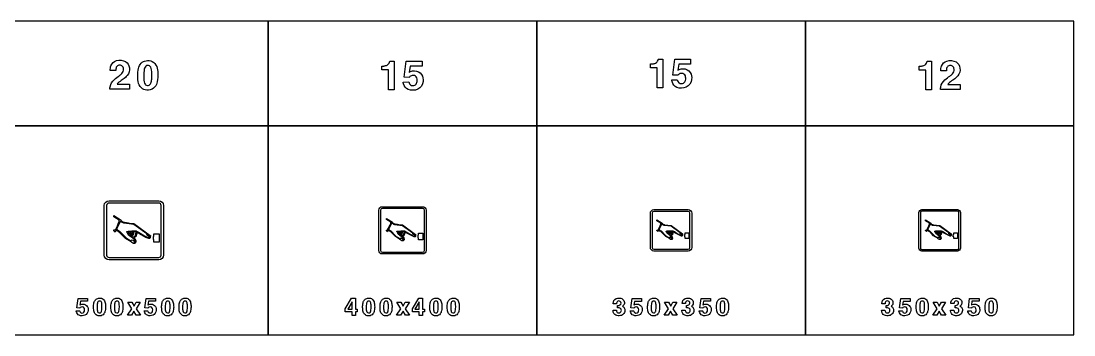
# Model space of a CAD drawing. Extents: x 0 to 18160, y 0 to 2655.
# Drawn here: x 9262 to 18160, y 0 to 2655 of the extents above; entities that cross this region are included whole.
import ezdxf

# ---------------------------------------------------------------- set-up
doc = ezdxf.new("R2010")
doc.units = 0
doc.header["$MEASUREMENT"] = 0

msp = doc.modelspace()

# ---------------------------------------------------------------- linework, layer by layer
for points in [[(9080, 1770), (11350, 1770), (11350, 2655), (9080, 2655)], [(11350, 1770), (13620, 1770), (13620, 2655), (11350, 2655)], [(13620, 1770), (15890, 1770), (15890, 2655), (13620, 2655)], [(15890, 1770), (18160, 1770), (18160, 2655), (15890, 2655)], [(9080, 0), (11350, 0), (11350, 1770), (9080, 1770)], [(11350, 0), (13620, 0), (13620, 1770), (11350, 1770)], [(13620, 0), (15890, 0), (15890, 1770), (13620, 1770)], [(15890, 0), (18160, 0), (18160, 1770), (15890, 1770)], [(10384.9, 833.753), (10384.9, 854.507), (10429.6, 854.507), (10429.6, 784.833), (10384.9, 784.833), (10384.9, 806.236), (10380, 806.236), (10380, 833.753)], [(12620.9, 844.025), (12620.9, 860.628), (12656.6, 860.628), (12656.6, 804.889), (12620.9, 804.889), (12620.9, 822.011), (12617, 822.011), (12617, 844.025)], [(14873.9, 849.147), (14873.9, 863.675), (14905.2, 863.675), (14905.2, 814.903), (14873.9, 814.903), (14873.9, 829.885), (14870.5, 829.885), (14870.5, 849.147)], [(17143.9, 849.147), (17143.9, 863.675), (17175.2, 863.675), (17175.2, 814.903), (17143.9, 814.903), (17143.9, 829.885), (17140.5, 829.885), (17140.5, 849.147)], [(10198.2, 221.797), (10163.1, 276.346), (10197.9, 276.346), (10216.2, 242.294), (10234.9, 276.346), (10269, 276.346), (10233.5, 222.318), (10270, 166.299), (10235.4, 166.299), (10215.6, 202.389), (10195.2, 166.299), (10161, 166.299)], [(12001, 222.096), (12055.2, 309.963), (12087.1, 309.963), (12087.1, 219.228), (12103.3, 219.228), (12103.3, 196.408), (12087.1, 196.408), (12087.1, 165.058), (12058.6, 165.058), (12058.6, 196.408), (12001, 196.408)], [(12058.6, 280.769), (12022.6, 219.228), (12058.6, 219.228)], [(12472.5, 221.797), (12437.4, 276.346), (12472.2, 276.346), (12490.5, 242.294), (12509.2, 276.346), (12543.3, 276.346), (12507.8, 222.318), (12544.3, 166.299), (12509.7, 166.299), (12489.9, 202.389), (12469.5, 166.299), (12435.3, 166.299)], [(12569, 222.114), (12623.3, 309.981), (12655.1, 309.981), (12655.1, 219.246), (12671.3, 219.246), (12671.3, 196.426), (12655.1, 196.426), (12655.1, 165.076), (12626.6, 165.076), (12626.6, 196.426), (12569, 196.426)], [(12626.6, 280.786), (12590.6, 219.246), (12626.6, 219.246)], [(14734.2, 221.783), (14699.1, 276.332), (14733.9, 276.332), (14752.1, 242.28), (14770.8, 276.332), (14805, 276.332), (14769.4, 222.304), (14806, 166.285), (14771.4, 166.285), (14751.6, 202.375), (14731.2, 166.285), (14697, 166.285)], [(17004.2, 221.783), (16969.1, 276.332), (17003.9, 276.332), (17022.1, 242.28), (17040.8, 276.332), (17075, 276.332), (17039.4, 222.304), (17076, 166.285), (17041.4, 166.285), (17021.6, 202.375), (17001.2, 166.285), (16967, 166.285)]]:
    msp.add_lwpolyline(points, close=True)
for points in [[(10012.9, 2078.85, -0.0640343), (10014.2, 2099.78, -0.161687), (10050, 2160.33, -0.0283718), (10091.8, 2192.71, 0.0545111), (10112.7, 2210.64, 0.192461), (10127.7, 2250.18, 0.234238), (10114.1, 2276.56, 0.196223), (10088.8, 2281.34, 0.252425), (10066.8, 2264.16, 0.0856617), (10062.7, 2247.14, 0.0202329), (10062, 2235.45), (10015.3, 2235.45, -0.0983795), (10021.4, 2276.76, -0.245047), (10067.6, 2319.89, -0.207102), (10144.5, 2311.55, -0.233443), (10177, 2259.22, -0.20961), (10158.8, 2195.04, -0.0785124), (10124.9, 2163.57, 0.0107372), (10089.1, 2137.78, 0.0665092), (10073.2, 2121.74), (10177.7, 2121.74), (10177.7, 2078.85)], [(10247.9, 2191.49, -0.0563084), (10253.9, 2254.32, -0.130301), (10276.1, 2298.12, -0.174843), (10317.9, 2319.53, -0.147552), (10371, 2312.9, -0.192146), (10407.8, 2269.73, -0.0833996), (10417.1, 2212.7, -0.0545507), (10412.1, 2141.92, -0.116773), (10393, 2097.85, -0.221099), (10338.1, 2070.16, -0.162564), (10286.7, 2082.68, -0.174743), (10255.4, 2128.1, -0.0640867), (10247.9, 2186.79)], [(12310.9, 2274.45), (12324.1, 2274.45, 0.0261527), (12330.1, 2275.12, 0.0824327), (12354.9, 2282.34, 0.211118), (12374.9, 2306.08, 0.0230957), (12377.6, 2315.99), (12415.7, 2315.99), (12415.7, 2074.01), (12367.1, 2074.01), (12367.1, 2241.03), (12310.9, 2241.03)], [(12491, 2139), (12538, 2140.78, 0.0452719), (12544.4, 2124.55, 0.0567733), (12549.1, 2117.67, 0.070207), (12553.5, 2114.2, 0.264984), (12589.6, 2112.3, 0.20748), (12607, 2135.41, 0.147389), (12605.8, 2173.44, 0.308532), (12576.4, 2194.85, 0.215743), (12546.7, 2184.62, 0.028781), (12541.3, 2178.38), (12498.7, 2180.39), (12516.5, 2315.07), (12650.5, 2315.07), (12650.5, 2273.2), (12550.1, 2273.2), (12541.1, 2221.19, -0.0211252), (12554.1, 2228.73, -0.121371), (12587.4, 2234.58, -0.244671), (12647.2, 2202.63, -0.173069), (12658.8, 2143.5, -0.256779), (12613.6, 2077.51, -0.199585), (12534, 2076.44, -0.245625), (12493.7, 2125.34, -0.0170062)], [(14580.9, 2291.94), (14594, 2291.94, 0.0261527), (14600.1, 2292.61, 0.0824327), (14624.9, 2299.84, 0.211118), (14644.9, 2323.58, 0.0230957), (14647.6, 2333.49), (14685.7, 2333.49), (14685.7, 2091.51), (14637.1, 2091.51), (14637.1, 2258.53), (14580.9, 2258.53)], [(14761, 2156.5), (14808, 2158.28, 0.0452719), (14814.4, 2142.04, 0.0567733), (14819.1, 2135.17, 0.070207), (14823.5, 2131.7, 0.264984), (14859.6, 2129.8, 0.20748), (14877, 2152.9, 0.147389), (14875.8, 2190.94, 0.308532), (14846.4, 2212.34, 0.215743), (14816.7, 2202.11, 0.028781), (14811.3, 2195.87), (14768.7, 2197.89), (14786.5, 2332.56), (14920.5, 2332.56), (14920.5, 2290.7), (14820.1, 2290.7), (14811.1, 2238.69, -0.0211252), (14824, 2246.23, -0.121371), (14857.4, 2252.08, -0.244671), (14917.2, 2220.12, -0.173069), (14928.7, 2161, -0.256779), (14883.6, 2095.01, -0.199585), (14804, 2093.94, -0.245625), (14763.7, 2142.83, -0.0170062)], [(16852.4, 2273.43), (16865.5, 2273.43, 0.0261527), (16871.5, 2274.1, 0.0824327), (16896.4, 2281.32, 0.211118), (16916.4, 2305.06, 0.0230957), (16919, 2314.97), (16957.1, 2314.97), (16957.1, 2072.99), (16908.5, 2072.99), (16908.5, 2240.01), (16852.4, 2240.01)], [(17032.5, 2075.98, -0.0640343), (17033.8, 2096.92, -0.161687), (17069.6, 2157.46, -0.0283718), (17111.4, 2189.85, 0.0545111), (17132.3, 2207.78, 0.192461), (17147.3, 2247.31, 0.234238), (17133.7, 2273.69, 0.196223), (17108.4, 2278.47, 0.252425), (17086.4, 2261.29, 0.0856617), (17082.3, 2244.27, 0.0202329), (17081.6, 2232.58), (17034.9, 2232.58, -0.0983795), (17041, 2273.89, -0.245047), (17087.1, 2317.02, -0.207102), (17164.1, 2308.69, -0.233443), (17196.6, 2256.36, -0.20961), (17178.4, 2192.18, -0.0785124), (17144.5, 2160.7, 0.0107372), (17108.7, 2134.91, 0.0665092), (17092.8, 2118.88), (17197.3, 2118.88), (17197.3, 2075.98)], [(10299.2, 2160.96, 0.0124589), (10299.8, 2154.64, 0.0668192), (10305.4, 2129.25, 0.615362), (10356.3, 2123.64, 0.0726881), (10361.7, 2136.67, 0.0588562), (10366.4, 2173.95, 0.0389037), (10364.8, 2240.94, 0.084671), (10358.2, 2264.28, 0.156013), (10346.8, 2276.44, 0.143208), (10331, 2279.4, 0.172584), (10315.3, 2273.2, 0.132565), (10305.3, 2257.64, 0.0498315), (10300.8, 2235.92, 0.0368731)], [(10005, 635.001, -0.414213), (9965, 675.001), (9965, 1095, -0.414213), (10005, 1135), (10425, 1135, -0.414213), (10465, 1095), (10465, 675.001, -0.414213), (10425, 635.001)], [(10005, 655.001), (10425, 655.001, 0.414213), (10445, 675.001), (10445, 1095, 0.414213), (10425, 1115), (10005, 1115, 0.414213), (9985, 1095), (9985, 675.001, 0.414213)], [(12315, 685, -0.414213), (12285, 715), (12285, 1055, -0.414213), (12315, 1085), (12655, 1085, -0.414213), (12685, 1055), (12685, 715, -0.414213), (12655, 685)], [(12315, 700.001), (12655, 700.001, 0.414213), (12670, 715.001), (12670, 1055, 0.414213), (12655, 1070), (12315, 1070, 0.414213), (12300, 1055), (12300, 715.001, 0.414213)], [(10151.7, 811.574), (10142.3, 819.009), (10111.2, 849.641), (10087.2, 873.572), (10084.8, 871.195), (10069, 885.838), (10067.4, 884.186, 0.102257), (10064, 881.157, 0.0521998), (10056.5, 870.357), (10045.3, 881.1), (10045.3, 888), (10057, 888), (10058.4, 889.871, 0.0270005), (10091, 958.643), (10090.8, 971.4), (10045.3, 999.786), (10045.3, 1009.66), (10108.7, 971.4, -0.0703591), (10108.9, 970.443, 0.207423), (10113.5, 962.143, 0.0682738), (10132.6, 953.457, 0.0197037), (10139.7, 951.728, 0.0235696), (10176.5, 946.114), (10215.8, 941.714), (10353.4, 842.287, -0.105478), (10354.4, 839.947, -0.131951), (10355.1, 836.304, -0.0445098), (10352.5, 821.052, -0.322065), (10346.1, 815.736, -0.0348003), (10340.1, 815.744), (10317.2, 825.315), (10262.2, 856.443, 0.03052), (10254.6, 860.072, -0.0611464), (10250.3, 862.943, 0.122461), (10244.2, 865.657, 0.102476), (10242.4, 865.543, -0.0527704), (10237.1, 849), (10231.6, 833.443, -0.071887), (10230.5, 831.141, -0.120432), (10229.5, 830.208, 0.0412558), (10217.4, 821.912, 0.134215), (10218.7, 819.429, 0.0394097), (10222.1, 816.243, -0.0460718), (10223.4, 814.909, -0.144906), (10232.9, 791.8), (10232.7, 789.23), (10229.2, 778.672), (10226.6, 775.736, -0.00703082), (10216.6, 772.199, -0.130117), (10212.3, 773.743, 0.0483298), (10211.2, 774.479, -0.118815), (10205.4, 776.822), (10198.3, 781.986), (10183.1, 792.395)], [(12434.3, 826.282), (12426.8, 832.23), (12401.9, 856.735), (12382.7, 875.88), (12380.8, 873.978), (12368.2, 885.693), (12367, 884.371, 0.102257), (12364.2, 881.948, 0.0521998), (12358.2, 873.308), (12349.2, 881.902), (12349.2, 887.422), (12358.6, 887.422), (12359.7, 888.92, 0.0270005), (12385.8, 943.937), (12385.7, 954.142), (12349.2, 976.851), (12349.2, 984.748), (12399.9, 954.142, -0.0703591), (12400.1, 953.377, 0.207423), (12403.8, 946.737, 0.0682738), (12419.1, 939.788, 0.0197037), (12424.7, 938.405, 0.0235696), (12454.2, 933.914), (12485.7, 930.394), (12595.7, 850.852, -0.105478), (12596.5, 848.98, -0.131951), (12597, 846.066, -0.0445098), (12595, 833.864, -0.322065), (12589.9, 829.612, -0.0348003), (12585.1, 829.618), (12566.7, 837.275), (12522.7, 862.177, 0.03052), (12516.6, 865.08, -0.0611464), (12513.2, 867.377, 0.122461), (12508.3, 869.548, 0.102476), (12506.9, 869.457, -0.0527704), (12502.7, 856.223), (12498.2, 843.777, -0.071887), (12497.4, 841.935, -0.120432), (12496.6, 841.189, 0.0412558), (12486.9, 834.552, 0.134215), (12487.9, 832.565, 0.0394097), (12490.7, 830.017, -0.0460718), (12491.7, 828.95, -0.144906), (12499.3, 810.463), (12499.1, 808.407), (12496.3, 799.96), (12494.2, 797.611, -0.00703082), (12486.3, 794.782, -0.130117), (12482.8, 796.017, 0.0483298), (12481.9, 796.606, -0.118815), (12477.3, 798.48), (12471.6, 802.611), (12459.5, 810.938)], [(14610, 710.001, -0.414213), (14580, 740.001), (14580, 1030, -0.414213), (14610, 1060), (14900, 1060, -0.414213), (14930, 1030), (14930, 740.001, -0.414213), (14900, 710.001)], [(14610, 725.001), (14900, 725.001, 0.414213), (14915, 740.001), (14915, 1030, 0.414213), (14900, 1045), (14610, 1045, 0.414213), (14595, 1030), (14595, 740.001, 0.414213)], [(16874, 710.001, -0.414213), (16850, 734.001), (16850, 1036, -0.414213), (16874, 1060), (17176, 1060, -0.414213), (17200, 1036), (17200, 734.001, -0.414213), (17176, 710.001)], [(16874, 722.001), (17176, 722.001, 0.414213), (17188, 734.001), (17188, 1036, 0.414213), (17176, 1048), (16874, 1048, 0.414213), (16862, 1036), (16862, 734.001, 0.414213)], [(10243.4, 875.817), (10255.3, 870.364, 0.0583586), (10328.8, 826.407, 0.0497542), (10345.4, 822.75, 0.145632), (10346.1, 823.234, 0.137733), (10346.8, 825.12, 0.155572), (10346.4, 828.278, 0.0478972), (10344.6, 830.148), (10327, 843.062, -0.0397398), (10326.4, 844.748, -0.041534), (10326.3, 846.564, 0.0884835), (10325.8, 848.32, -0.0725076), (10325.6, 849.635), (10324.8, 855.148), (10214.8, 934.034), (10132.3, 944.669), (10130.6, 944.877, -0.0205978), (10120, 950.777, 0.0252616), (10117.3, 952.304), (10108.7, 956.478), (10100.4, 956.515), (10071.3, 899.978), (10071, 897.933), (10071, 893.973), (10079.8, 886.821), (10085.6, 884.268), (10093.8, 877.854), (10143, 827.017), (10149.8, 821.101), (10170.6, 808.228), (10173, 806.811, 0.0230699), (10189.4, 798.005, 0.247402), (10191.1, 798.05, 0.0938223), (10192.4, 799.321, -0.0416162), (10194.4, 801.548, -0.20902), (10205.7, 802.535, -0.0697294), (10207, 801.934, -0.098621), (10216.1, 792.82, -0.137085), (10217.1, 790.25, -0.0225522), (10217.4, 785.805, 0.08651), (10217.8, 782.977, 0.367686), (10220.7, 781.264, 0.177392), (10224, 783.062, 0.246981), (10225, 786.464, -0.0680843), (10224.8, 789.691, 0.0559812), (10224.7, 795.578, 0.114214), (10223, 801.52, 0.0105889), (10221.1, 803.948, -0.0442851), (10219.1, 806.634, -0.0319665), (10206.6, 817.721), (10170.6, 845.148, -0.0121777), (10159.7, 867.605, -0.00955876), (10157.3, 868.777, -0.0895042), (10155.3, 870.193, -0.198237), (10154.8, 871.334, -0.151763), (10155.3, 872.291, -0.128941), (10158.7, 874.905, -0.0134721), (10168.3, 876.962), (10197.6, 879.728), (10235, 879.253)], [(12507.7, 877.676), (12517.2, 873.314, 0.0583586), (12576.1, 838.148, 0.0497542), (12589.3, 835.222, 0.145632), (12589.9, 835.61, 0.137733), (12590.5, 837.118, 0.155572), (12590.1, 839.645, 0.0478972), (12588.6, 841.141), (12574.6, 851.472, -0.0397398), (12574.1, 852.821, -0.041534), (12574, 854.274, 0.0884835), (12573.7, 855.678, -0.0725076), (12573.4, 856.731), (12572.9, 861.141), (12484.9, 924.25), (12418.8, 932.758), (12417.4, 932.924, -0.0205978), (12409, 937.644, 0.0252616), (12406.8, 938.866), (12400, 942.205), (12393.3, 942.235), (12370, 897.005), (12369.8, 895.369), (12369.8, 892.201), (12376.8, 886.479), (12381.5, 884.437), (12388.1, 879.306), (12427.4, 838.636), (12432.9, 833.903), (12449.4, 823.605), (12451.4, 822.471, 0.0230699), (12464.5, 815.427, 0.247402), (12465.9, 815.462, 0.0938223), (12466.9, 816.479, -0.0416162), (12468.5, 818.261, -0.20902), (12477.6, 819.051, -0.0697294), (12478.6, 818.57, -0.098621), (12485.9, 811.278, -0.137085), (12486.7, 809.222, -0.0225522), (12486.9, 805.667, 0.08651), (12487.3, 803.404, 0.367686), (12489.6, 802.034, 0.177392), (12492.2, 803.472, 0.246981), (12493, 806.194, -0.0680843), (12492.9, 808.775, 0.0559812), (12492.8, 813.485, 0.114214), (12491.4, 818.238, 0.0105889), (12489.9, 820.181, -0.0442851), (12488.3, 822.33, -0.0319665), (12478.2, 831.199), (12449.4, 853.141, -0.0121777), (12440.8, 871.107, -0.00955876), (12438.8, 872.044, -0.0895042), (12437.2, 873.176, -0.198237), (12436.9, 874.09, -0.151763), (12437.2, 874.855, -0.128941), (12440, 876.947, -0.0134721), (12447.6, 878.592), (12471.1, 880.805), (12501, 880.425)], [(14710.7, 833.622), (14704.1, 838.826), (14682.3, 860.268), (14665.5, 877.02), (14663.8, 875.356), (14652.8, 885.606), (14651.7, 884.45, 0.102257), (14649.3, 882.33, 0.0521998), (14644, 874.77), (14636.2, 882.29), (14636.2, 887.12), (14644.4, 887.12), (14645.4, 888.43, 0.0270005), (14668.2, 936.57), (14668.1, 945.5), (14636.2, 965.37), (14636.2, 972.28), (14680.6, 945.5, -0.0703591), (14680.7, 944.83, 0.207423), (14684, 939.02, 0.0682738), (14697.3, 932.94, 0.0197037), (14702.2, 931.73, 0.0235696), (14728.1, 927.8), (14755.6, 924.72), (14851.9, 855.121, -0.105478), (14852.6, 853.483, -0.131951), (14853, 850.933, -0.0445098), (14851.2, 840.256, -0.322065), (14846.7, 836.535, -0.0348003), (14842.6, 836.541), (14826.5, 843.24), (14788, 865.03, 0.03052), (14782.7, 867.57, -0.0611464), (14779.7, 869.58, 0.122461), (14775.4, 871.48, 0.102476), (14774.2, 871.4, -0.0527704), (14770.5, 859.82), (14766.6, 848.93, -0.071887), (14765.8, 847.318, -0.120432), (14765.1, 846.666, 0.0412558), (14756.7, 840.858, 0.134215), (14757.6, 839.12, 0.0394097), (14759.9, 836.89, -0.0460718), (14760.9, 835.956, -0.144906), (14767.5, 819.78), (14767.4, 817.981), (14764.9, 810.59), (14763.1, 808.535, -0.00703082), (14756.1, 806.059, -0.130117), (14753.1, 807.14, 0.0483298), (14752.3, 807.655, -0.118815), (14748.3, 809.295), (14743.3, 812.91), (14732.7, 820.196)], [(14774.9, 878.592), (14783.2, 874.775, 0.0583586), (14834.7, 844.004, 0.0497542), (14846.3, 841.444, 0.145632), (14846.8, 841.783, 0.137733), (14847.3, 843.103, 0.155572), (14847, 845.314, 0.0478972), (14845.7, 846.624), (14833.4, 855.663, -0.0397398), (14833, 856.843, -0.041534), (14832.9, 858.114, 0.0884835), (14832.6, 859.343, -0.0725076), (14832.4, 860.265), (14831.9, 864.124), (14754.9, 919.343), (14697.1, 926.788), (14695.9, 926.933, -0.0205978), (14688.5, 931.063, 0.0252616), (14686.6, 932.132), (14680.6, 935.054), (14674.8, 935.08), (14654.4, 895.504), (14654.2, 894.073), (14654.2, 891.301), (14660.3, 886.294), (14664.4, 884.507), (14670.2, 880.018), (14704.6, 844.432), (14709.4, 840.291), (14723.9, 831.28), (14725.6, 830.287, 0.0230699), (14737.1, 824.124, 0.247402), (14738.3, 824.155, 0.0938223), (14739.2, 825.044, -0.0416162), (14740.6, 826.603, -0.20902), (14748.5, 827.294, -0.0697294), (14749.4, 826.874, -0.098621), (14755.8, 820.494, -0.137085), (14756.5, 818.694, -0.0225522), (14756.7, 815.583, 0.08651), (14757, 813.603, 0.367686), (14759, 812.405, 0.177392), (14761.3, 813.663, 0.246981), (14762, 816.044, -0.0680843), (14761.9, 818.303, 0.0559812), (14761.8, 822.424, 0.114214), (14760.6, 826.583, 0.0105889), (14759.3, 828.283, -0.0442851), (14757.9, 830.163, -0.0319665), (14749.1, 837.924), (14723.9, 857.124, -0.0121777), (14716.3, 872.843, -0.00955876), (14714.6, 873.663, -0.0895042), (14713.2, 874.655, -0.198237), (14712.9, 875.453, -0.151763), (14713.2, 876.124, -0.128941), (14715.6, 877.953, -0.0134721), (14722.3, 879.393), (14742.8, 881.33), (14769, 880.997)], [(16980.7, 833.622), (16974.1, 838.826), (16952.3, 860.268), (16935.5, 877.021), (16933.9, 875.356), (16922.8, 885.606), (16921.7, 884.45, 0.102257), (16919.3, 882.33, 0.0521998), (16914.1, 874.77), (16906.2, 882.29), (16906.2, 887.12), (16914.4, 887.12), (16915.4, 888.43, 0.0270005), (16938.3, 936.57), (16938.1, 945.5), (16906.2, 965.37), (16906.2, 972.28), (16950.6, 945.5, -0.0703591), (16950.7, 944.83, 0.207423), (16954, 939.02, 0.0682738), (16967.4, 932.94, 0.0197037), (16972.3, 931.73, 0.0235696), (16998.1, 927.8), (17025.6, 924.72), (17121.9, 855.121, -0.105478), (17122.6, 853.483, -0.131951), (17123.1, 850.933, -0.0445098), (17121.3, 840.257, -0.322065), (17116.8, 836.535, -0.0348003), (17112.6, 836.541), (17096.5, 843.24), (17058, 865.03, 0.03052), (17052.7, 867.57, -0.0611464), (17049.7, 869.58, 0.122461), (17045.4, 871.48, 0.102476), (17044.2, 871.4, -0.0527704), (17040.5, 859.82), (17036.6, 848.93, -0.071887), (17035.9, 847.319, -0.120432), (17035.2, 846.666, 0.0412558), (17026.7, 840.858, 0.134215), (17027.6, 839.12, 0.0394097), (17030, 836.89, -0.0460718), (17030.9, 835.956, -0.144906), (17037.6, 819.78), (17037.4, 817.981), (17035, 810.591), (17033.1, 808.535, -0.00703082), (17026.2, 806.059, -0.130117), (17023.1, 807.14, 0.0483298), (17022.3, 807.655, -0.118815), (17018.3, 809.295), (17013.3, 812.91), (17002.7, 820.196)], [(17044.9, 878.592), (17053.2, 874.775, 0.0583586), (17104.7, 844.005, 0.0497542), (17116.3, 841.445, 0.145632), (17116.8, 841.784, 0.137733), (17117.3, 843.104, 0.155572), (17117, 845.315, 0.0478972), (17115.7, 846.624), (17103.4, 855.664, -0.0397398), (17103, 856.844, -0.041534), (17102.9, 858.115, 0.0884835), (17102.6, 859.344, -0.0725076), (17102.4, 860.265), (17101.9, 864.124), (17024.9, 919.344), (16967.1, 926.789), (16965.9, 926.934, -0.0205978), (16958.5, 931.064, 0.0252616), (16956.6, 932.133), (16950.6, 935.055), (16944.8, 935.081), (16924.4, 895.505), (16924.2, 894.073), (16924.2, 891.301), (16930.4, 886.294), (16934.4, 884.507), (16940.2, 880.018), (16974.6, 844.432), (16979.4, 840.291), (16993.9, 831.28), (16995.6, 830.288, 0.0230699), (17007.1, 824.124, 0.247402), (17008.3, 824.155, 0.0938223), (17009.2, 825.045, -0.0416162), (17010.6, 826.604, -0.20902), (17018.5, 827.295, -0.0697294), (17019.4, 826.874, -0.098621), (17025.8, 820.494, -0.137085), (17026.5, 818.695, -0.0225522), (17026.7, 815.584, 0.08651), (17027, 813.604, 0.367686), (17029, 812.405, 0.177392), (17031.3, 813.664, 0.246981), (17032, 816.045, -0.0680843), (17031.9, 818.304, 0.0559812), (17031.8, 822.425, 0.114214), (17030.6, 826.584, 0.0105889), (17029.3, 828.284, -0.0442851), (17027.9, 830.164, -0.0319665), (17019.1, 837.925), (16993.9, 857.124, -0.0121777), (16986.3, 872.844, -0.00955876), (16984.6, 873.664, -0.0895042), (16983.2, 874.655, -0.198237), (16982.9, 875.454, -0.151763), (16983.2, 876.124, -0.128941), (16985.6, 877.954, -0.0134721), (16992.3, 879.394), (17012.8, 881.33), (17039, 880.997)], [(10234.3, 867.441, 0.144308), (10228.9, 872.213, 0.0214363), (10227.9, 872.078, 0.0110547), (10176.7, 869.301, 0.102276), (10175.5, 869.485, 0.102809), (10174.3, 869.167, 0.0183029), (10172.7, 868.411), (10171.9, 868.024, 0.219565), (10170.7, 865.591, 0.120728), (10171.3, 861.483, -0.0421296), (10173.2, 856.42, 0.234113), (10174.2, 855.43, 0.0412615), (10178.8, 855.538, 0.0339811), (10180.3, 856.017, 0.0523321), (10182.7, 857.256, -0.0160246), (10185.5, 859.027, 0.097628), (10186.3, 860.005, 0.0307458), (10186.5, 862.153, -0.0212935), (10186.6, 865.166, -0.23413), (10187.6, 866.157, 0.0354393), (10190.6, 867.118, -0.103047), (10191.9, 867.128, -0.0294394), (10193.5, 865.868, -0.0260354), (10194.6, 858.28, -0.0556414), (10193.6, 857.051, 0.0660464), (10189.9, 852.517, -0.0612136), (10188.2, 850.527, -0.0315881), (10185.9, 848.647, 0.0241021), (10184.5, 846.57, 0.171507), (10184.2, 845.15, 0.319364), (10185.2, 844.507, 0.172915), (10190.5, 844.694), (10191.3, 845.087), (10193.9, 846.113, -0.0257983), (10194.9, 846.477, -0.0158718), (10196.7, 846.924, 0.072336), (10198.2, 847.465, 0.0534499), (10199.7, 848.654, 0.0333896), (10202.2, 851.126, 0.0831626), (10203, 852.25, 0.0785099), (10203.3, 853.631, -0.0553876), (10204, 857.748, 0.0473801), (10204.6, 859.713, 0.0065916), (10204.9, 863.077, -0.0379328), (10205, 863.953, -0.0325106), (10205.3, 864.937, -0.00719929), (10206, 866.471, -0.119246), (10207, 867.267, -0.059142), (10209, 867.398, -0.0475282), (10211, 867.164, -0.162706), (10212.7, 865.621), (10212.5, 864.293, -0.0776286), (10212.7, 862.691, -0.0755972), (10212.6, 861.315), (10212.3, 860.441, 0.0180537), (10211.9, 857.273, -0.0371203), (10211.7, 856.434, -0.0288633), (10211.3, 855.398, 0.045806), (10209.7, 850.935, -0.0869345), (10206.9, 844.025, -0.100548), (10205.7, 842.683), (10205, 842.198, 0.0217678), (10201.6, 839.587, -0.0727309), (10200.2, 838.796, -0.0599195), (10198.3, 838.304), (10197, 838.108, 0.240132), (10196.3, 837.107, 0.0590213), (10196.6, 835.433), (10196.9, 834.608), (10199.3, 832.617, 0.292096), (10214.6, 831.111), (10224, 835.83, 0.180767), (10225.3, 837.294, 0.0473159), (10233, 861.955, 0.0266212)], [(12500.4, 870.976, 0.144308), (12496.1, 874.793, 0.0214363), (12495.3, 874.685, 0.0110547), (12454.4, 872.463, 0.102276), (12453.4, 872.611, 0.102809), (12452.4, 872.356, 0.0183029), (12451.2, 871.751), (12450.5, 871.442, 0.219565), (12449.6, 869.495, 0.120728), (12450, 866.209, -0.0421296), (12451.5, 862.158, 0.234113), (12452.3, 861.366, 0.0412615), (12456, 861.453, 0.0339811), (12457.2, 861.836, 0.0523321), (12459.2, 862.827, -0.0160246), (12461.4, 864.244, 0.097628), (12462, 865.027, 0.0307458), (12462.2, 866.745, -0.0212935), (12462.3, 869.155, -0.23413), (12463.1, 869.948, 0.0354393), (12465.5, 870.717, -0.103047), (12466.5, 870.725, -0.0294394), (12467.8, 869.717, -0.0260354), (12468.7, 863.646, -0.0556414), (12467.9, 862.663, 0.0660464), (12464.9, 859.036, -0.0612136), (12463.5, 857.444, -0.0315881), (12461.7, 855.94, 0.0241021), (12460.6, 854.278, 0.171507), (12460.3, 853.142, 0.319364), (12461.1, 852.628, 0.172915), (12465.4, 852.778), (12466, 853.092), (12468.1, 853.913, -0.0257983), (12468.9, 854.204, -0.0158718), (12470.4, 854.562, 0.072336), (12471.5, 854.995, 0.0534499), (12472.8, 855.946, 0.0333896), (12474.7, 857.923, 0.0831626), (12475.4, 858.822, 0.0785099), (12475.6, 859.927, -0.0553876), (12476.2, 863.221, 0.0473801), (12476.7, 864.793, 0.0065916), (12476.9, 867.484, -0.0379328), (12477, 868.185, -0.0325106), (12477.2, 868.972, -0.00719929), (12477.8, 870.199, -0.119246), (12478.6, 870.836, -0.059142), (12480.2, 870.941, -0.0475282), (12481.8, 870.754, -0.162706), (12483.2, 869.519), (12483, 868.457, -0.0776286), (12483.2, 867.175, -0.0755972), (12483.1, 866.075), (12482.8, 865.375, 0.0180537), (12482.5, 862.841, -0.0371203), (12482.4, 862.17, -0.0288633), (12482, 861.341, 0.045806), (12480.8, 857.771, -0.0869345), (12478.5, 852.243, -0.100548), (12477.6, 851.169), (12477, 850.781, 0.0217678), (12474.3, 848.692, -0.0727309), (12473.1, 848.059, -0.0599195), (12471.6, 847.666), (12470.6, 847.509, 0.240132), (12470, 846.708, 0.0590213), (12470.3, 845.369), (12470.5, 844.709), (12472.4, 843.116, 0.292096), (12484.7, 841.911), (12492.2, 845.686, 0.180767), (12493.2, 846.858, 0.0473159), (12499.4, 866.587, 0.0266212)], [(14768.5, 872.729, 0.144308), (14764.7, 876.069, 0.0214363), (14764, 875.975, 0.0110547), (14728.2, 874.031, 0.102276), (14727.3, 874.16, 0.102809), (14726.5, 873.937, 0.0183029), (14725.4, 873.408), (14724.8, 873.137, 0.219565), (14724, 871.434, 0.120728), (14724.4, 868.558, -0.0421296), (14725.7, 865.014, 0.234113), (14726.4, 864.321, 0.0412615), (14729.7, 864.396, 0.0339811), (14730.7, 864.732, 0.0523321), (14732.4, 865.599, -0.0160246), (14734.3, 866.839, 0.097628), (14734.9, 867.524, 0.0307458), (14735, 869.027, -0.0212935), (14735.1, 871.136, -0.23413), (14735.8, 871.83, 0.0354393), (14737.9, 872.503, -0.103047), (14738.8, 872.509, -0.0294394), (14739.9, 871.628, -0.0260354), (14740.7, 866.316, -0.0556414), (14740, 865.456, 0.0660464), (14737.4, 862.282, -0.0612136), (14736.2, 860.889, -0.0315881), (14734.6, 859.573, 0.0241021), (14733.7, 858.119, 0.171507), (14733.4, 857.125, 0.319364), (14734.1, 856.675, 0.172915), (14737.8, 856.806), (14738.4, 857.081), (14740.2, 857.799, -0.0257983), (14740.9, 858.054, -0.0158718), (14742.2, 858.367, 0.072336), (14743.2, 858.746, 0.0534499), (14744.3, 859.578, 0.0333896), (14746, 861.308, 0.0831626), (14746.6, 862.095, 0.0785099), (14746.8, 863.062, -0.0553876), (14747.3, 865.944, 0.0473801), (14747.7, 867.319, 0.0065916), (14747.9, 869.674, -0.0379328), (14748, 870.287, -0.0325106), (14748.2, 870.976, -0.00719929), (14748.7, 872.05, -0.119246), (14749.4, 872.607, -0.059142), (14750.8, 872.699, -0.0475282), (14752.2, 872.535, -0.162706), (14753.4, 871.455), (14753.2, 870.525, -0.0776286), (14753.4, 869.404, -0.0755972), (14753.3, 868.441), (14753.1, 867.829, 0.0180537), (14752.8, 865.611, -0.0371203), (14752.7, 865.024, -0.0288633), (14752.4, 864.299, 0.045806), (14751.3, 861.175, -0.0869345), (14749.3, 856.338, -0.100548), (14748.5, 855.398), (14748, 855.059, 0.0217678), (14745.6, 853.231, -0.0727309), (14744.6, 852.677, -0.0599195), (14743.3, 852.333), (14742.4, 852.196, 0.240132), (14741.9, 851.495, 0.0590213), (14742.1, 850.323), (14742.3, 849.746), (14744, 848.352, 0.292096), (14754.7, 847.298), (14761.3, 850.601, 0.180767), (14762.2, 851.626, 0.0473159), (14767.6, 868.889, 0.0266212)], [(17038.5, 872.729, 0.144308), (17034.7, 876.069, 0.0214363), (17034, 875.975, 0.0110547), (16998.2, 874.031, 0.102276), (16997.3, 874.16, 0.102809), (16996.5, 873.937, 0.0183029), (16995.4, 873.408), (16994.8, 873.137, 0.219565), (16994, 871.434, 0.120728), (16994.4, 868.558, -0.0421296), (16995.7, 865.014, 0.234113), (16996.4, 864.321, 0.0412615), (16999.7, 864.396, 0.0339811), (17000.7, 864.732, 0.0523321), (17002.4, 865.599, -0.0160246), (17004.3, 866.839, 0.097628), (17004.9, 867.524, 0.0307458), (17005, 869.027, -0.0212935), (17005.1, 871.136, -0.23413), (17005.8, 871.83, 0.0354393), (17007.9, 872.503, -0.103047), (17008.8, 872.51, -0.0294394), (17009.9, 871.628, -0.0260354), (17010.7, 866.316, -0.0556414), (17010, 865.456, 0.0660464), (17007.4, 862.282, -0.0612136), (17006.2, 860.889, -0.0315881), (17004.6, 859.573, 0.0241021), (17003.7, 858.119, 0.171507), (17003.4, 857.125, 0.319364), (17004.1, 856.675, 0.172915), (17007.8, 856.806), (17008.4, 857.081), (17010.2, 857.799, -0.0257983), (17010.9, 858.054, -0.0158718), (17012.2, 858.367, 0.072336), (17013.2, 858.746, 0.0534499), (17014.3, 859.578, 0.0333896), (17016, 861.308, 0.0831626), (17016.6, 862.095, 0.0785099), (17016.8, 863.062, -0.0553876), (17017.3, 865.944, 0.0473801), (17017.7, 867.319, 0.0065916), (17017.9, 869.674, -0.0379328), (17018, 870.287, -0.0325106), (17018.2, 870.976, -0.00719929), (17018.7, 872.05, -0.119246), (17019.4, 872.607, -0.059142), (17020.8, 872.699, -0.0475282), (17022.2, 872.535, -0.162706), (17023.4, 871.455), (17023.2, 870.525, -0.0776286), (17023.4, 869.404, -0.0755972), (17023.3, 868.441), (17023.1, 867.829, 0.0180537), (17022.8, 865.611, -0.0371203), (17022.7, 865.024, -0.0288633), (17022.4, 864.299, 0.045806), (17021.3, 861.175, -0.0869345), (17019.3, 856.338, -0.100548), (17018.5, 855.398), (17018, 855.059, 0.0217678), (17015.6, 853.231, -0.0727309), (17014.6, 852.677, -0.0599195), (17013.3, 852.333), (17012.4, 852.196, 0.240132), (17011.9, 851.495, 0.0590213), (17012.1, 850.323), (17012.3, 849.746), (17014, 848.352, 0.292096), (17024.7, 847.298), (17031.3, 850.601, 0.180767), (17032.2, 851.626, 0.0473159), (17037.6, 868.889, 0.0266212)], [(9727.75, 203.882), (9755.92, 204.948, 0.0452719), (9759.76, 195.209, 0.0567733), (9762.6, 191.086, 0.070207), (9765.26, 189, 0.264984), (9786.87, 187.863, 0.20748), (9797.32, 201.725, 0.147389), (9796.63, 224.545, 0.308532), (9779, 237.389, 0.215743), (9761.13, 231.251, 0.028781), (9757.91, 227.507), (9732.34, 228.716), (9743.03, 309.521), (9823.46, 309.521), (9823.46, 284.403), (9763.2, 284.403), (9757.82, 253.195, -0.0211252), (9765.57, 257.721, -0.121371), (9785.57, 261.228, -0.244671), (9821.44, 242.057, -0.173069), (9828.39, 206.583, -0.256779), (9801.28, 166.986, -0.199585), (9753.55, 166.346, -0.245625), (9729.38, 195.683, -0.0170062)], [(9874.18, 234.284, -0.0563084), (9877.8, 271.986, -0.130301), (9891.12, 298.265, -0.174843), (9916.22, 311.109, -0.147552), (9948.09, 307.128, -0.192146), (9970.17, 281.227, -0.0833996), (9975.72, 247.009, -0.0545507), (9972.71, 204.545, -0.116773), (9961.26, 178.099, -0.221099), (9928.35, 161.488, -0.162564), (9897.47, 169, -0.174743), (9878.71, 196.251, -0.0640867), (9874.23, 231.464)], [(9905.01, 215.967, 0.0124589), (9905.32, 212.175, 0.0668192), (9908.68, 196.938, 0.615362), (9939.23, 193.573, 0.0726881), (9942.5, 201.393, 0.0588562), (9945.32, 223.763, 0.0389037), (9944.34, 263.953, 0.084671), (9940.39, 277.957, 0.156013), (9933.52, 285.256, 0.143208), (9924.08, 287.033, 0.172584), (9914.63, 283.313, 0.132565), (9908.66, 273.976, 0.0498315), (9905.93, 260.943, 0.0368731)], [(10020.9, 234.284, -0.0563084), (10024.6, 271.986, -0.130301), (10037.9, 298.265, -0.174843), (10063, 311.109, -0.147552), (10094.8, 307.128, -0.192146), (10116.9, 281.227, -0.0833996), (10122.5, 247.009, -0.0545507), (10119.5, 204.545, -0.116773), (10108, 178.1, -0.221099), (10075.1, 161.488, -0.162564), (10044.2, 169, -0.174743), (10025.5, 196.251, -0.0640867), (10021, 231.464)], [(10051.8, 215.967, 0.0124589), (10052.1, 212.175, 0.0668192), (10055.4, 196.938, 0.615362), (10086, 193.573, 0.0726881), (10089.2, 201.393, 0.0588562), (10092.1, 223.763, 0.0389037), (10091.1, 263.953, 0.084671), (10087.1, 277.957, 0.156013), (10080.3, 285.256, 0.143208), (10070.8, 287.033, 0.172584), (10061.4, 283.313, 0.132565), (10055.4, 273.976, 0.0498315), (10052.7, 260.943, 0.0368731)], [(10303.3, 203.891), (10331.5, 204.957, 0.0452719), (10335.3, 195.218, 0.0567733), (10338.2, 191.095, 0.070207), (10340.8, 189.009, 0.264984), (10362.4, 187.872, 0.20748), (10372.9, 201.734, 0.147389), (10372.2, 224.554, 0.308532), (10354.6, 237.398, 0.215743), (10336.7, 231.26, 0.028781), (10333.5, 227.516), (10307.9, 228.725), (10318.6, 309.531), (10399, 309.531), (10399, 284.412), (10338.8, 284.412), (10333.4, 253.204, -0.0211252), (10341.1, 257.73, -0.121371), (10361.1, 261.237, -0.244671), (10397, 242.066, -0.173069), (10404, 206.592, -0.256779), (10376.8, 166.995, -0.199585), (10329.1, 166.355, -0.245625), (10305, 195.692, -0.0170062)], [(10449.7, 234.285, -0.0563084), (10453.4, 271.986, -0.130301), (10466.7, 298.266, -0.174843), (10491.8, 311.109, -0.147552), (10523.7, 307.128, -0.192146), (10545.7, 281.228, -0.0833996), (10551.3, 247.01, -0.0545507), (10548.3, 204.545, -0.116773), (10536.8, 178.1, -0.221099), (10503.9, 161.488, -0.162564), (10473, 169, -0.174743), (10454.3, 196.251, -0.0640867), (10449.8, 231.465)], [(10480.6, 215.967, 0.0124589), (10480.9, 212.175, 0.0668192), (10484.3, 196.939, 0.615362), (10514.8, 193.574, 0.0726881), (10518.1, 201.394, 0.0588562), (10520.9, 223.763, 0.0389037), (10519.9, 263.953, 0.084671), (10516, 277.957, 0.156013), (10509.1, 285.256, 0.143208), (10499.7, 287.033, 0.172584), (10490.2, 283.313, 0.132565), (10484.2, 273.976, 0.0498315), (10481.5, 260.943, 0.0368731)], [(10596.5, 234.275, -0.0563084), (10600.1, 271.977, -0.130301), (10613.4, 298.256, -0.174843), (10638.5, 311.1, -0.147552), (10670.4, 307.119, -0.192146), (10692.5, 281.218, -0.0833996), (10698, 247, -0.0545507), (10695, 204.536, -0.116773), (10683.6, 178.09, -0.221099), (10650.7, 161.479, -0.162564), (10619.8, 168.991, -0.174743), (10601, 196.242, -0.0640867), (10596.5, 231.455)], [(10627.3, 215.958, 0.0124589), (10627.6, 212.166, 0.0668192), (10631, 196.929, 0.615362), (10661.5, 193.564, 0.0726881), (10664.8, 201.384, 0.0588562), (10667.6, 223.754, 0.0389037), (10666.7, 263.943, 0.084671), (10662.7, 277.948, 0.156013), (10655.8, 285.247, 0.143208), (10646.4, 287.024, 0.172584), (10636.9, 283.304, 0.132565), (10631, 273.967, 0.0498315), (10628.2, 260.934, 0.0368731)], [(12148.5, 234.285, -0.0563084), (12152.1, 271.986, -0.130301), (12165.4, 298.266, -0.174843), (12190.5, 311.109, -0.147552), (12222.4, 307.128, -0.192146), (12244.5, 281.228, -0.0833996), (12250, 247.01, -0.0545507), (12247, 204.545, -0.116773), (12235.6, 178.1, -0.221099), (12202.7, 161.489, -0.162564), (12171.8, 169, -0.174743), (12153, 196.252, -0.0640867), (12148.5, 231.465)], [(12179.3, 215.967, 0.0124589), (12179.6, 212.176, 0.0668192), (12183, 196.939, 0.615362), (12213.5, 193.574, 0.0726881), (12216.8, 201.394, 0.0588562), (12219.6, 223.763, 0.0389037), (12218.6, 263.953, 0.084671), (12214.7, 277.958, 0.156013), (12207.8, 285.256, 0.143208), (12198.4, 287.033, 0.172584), (12188.9, 283.313, 0.132565), (12183, 273.976, 0.0498315), (12180.2, 260.943, 0.0368731)], [(12295.2, 234.285, -0.0563084), (12298.9, 271.986, -0.130301), (12312.2, 298.266, -0.174843), (12337.3, 311.109, -0.147552), (12369.1, 307.128, -0.192146), (12391.2, 281.228, -0.0833996), (12396.8, 247.01, -0.0545507), (12393.8, 204.545, -0.116773), (12382.3, 178.1, -0.221099), (12349.4, 161.489, -0.162564), (12318.5, 169, -0.174743), (12299.8, 196.252, -0.0640867), (12295.3, 231.465)], [(12326.1, 215.967, 0.0124589), (12326.4, 212.176, 0.0668192), (12329.7, 196.939, 0.615362), (12360.3, 193.574, 0.0726881), (12363.5, 201.394, 0.0588562), (12366.4, 223.763, 0.0389037), (12365.4, 263.953, 0.084671), (12361.4, 277.958, 0.156013), (12354.6, 285.256, 0.143208), (12345.1, 287.033, 0.172584), (12335.7, 283.313, 0.132565), (12329.7, 273.976, 0.0498315), (12327, 260.943, 0.0368731)], [(12716.5, 234.284, -0.0563084), (12720.1, 271.986, -0.130301), (12733.4, 298.265, -0.174843), (12758.5, 311.109, -0.147552), (12790.4, 307.128, -0.192146), (12812.5, 281.228, -0.0833996), (12818, 247.01, -0.0545507), (12815, 204.545, -0.116773), (12803.6, 178.1, -0.221099), (12770.7, 161.488, -0.162564), (12739.8, 169, -0.174743), (12721, 196.251, -0.0640867), (12716.5, 231.465)], [(12747.3, 215.967, 0.0124589), (12747.6, 212.175, 0.0668192), (12751, 196.939, 0.615362), (12781.5, 193.574, 0.0726881), (12784.8, 201.394, 0.0588562), (12787.6, 223.763, 0.0389037), (12786.7, 263.953, 0.084671), (12782.7, 277.957, 0.156013), (12775.8, 285.256, 0.143208), (12766.4, 287.033, 0.172584), (12757, 283.313, 0.132565), (12751, 273.976, 0.0498315), (12748.3, 260.943, 0.0368731)], [(12863.2, 234.275, -0.0563084), (12866.9, 271.977, -0.130301), (12880.2, 298.256, -0.174843), (12905.3, 311.1, -0.147552), (12937.2, 307.119, -0.192146), (12959.2, 281.218, -0.0833996), (12964.8, 247, -0.0545507), (12961.8, 204.536, -0.116773), (12950.3, 178.09, -0.221099), (12917.4, 161.479, -0.162564), (12886.5, 168.991, -0.174743), (12867.8, 196.242, -0.0640867), (12863.3, 231.455)], [(12894.1, 215.958, 0.0124589), (12894.4, 212.166, 0.0668192), (12897.8, 196.929, 0.615362), (12928.3, 193.564, 0.0726881), (12931.6, 201.384, 0.0588562), (12934.4, 223.754, 0.0389037), (12933.4, 263.943, 0.084671), (12929.5, 277.948, 0.156013), (12922.6, 285.247, 0.143208), (12913.2, 287.024, 0.172584), (12903.7, 283.304, 0.132565), (12897.7, 273.967, 0.0498315), (12895, 260.934, 0.0368731)], [(14264.9, 210.618), (14292.7, 210.618, 0.0411845), (14294, 201.495, 0.335066), (14312.3, 186.329, 0.276505), (14331.4, 195.049, 0.158203), (14334.8, 207.49, 0.0878221), (14333, 217.04, 0.217575), (14321.9, 227.158, 0.0882727), (14309.1, 229.03), (14302.7, 229.03), (14302.7, 250.191, 0.0282129), (14314.4, 250.547, 0.50028), (14330.6, 277.845, 0.235001), (14319.5, 286.874, 0.165496), (14304.1, 285.499, 0.220849), (14295.5, 275.571, 0.055705), (14293.8, 264.646), (14266.9, 264.646, -0.0488003), (14268, 278.201, -0.30773), (14302.6, 310.902, -0.146685), (14338.2, 307.348, -0.469869), (14354.2, 251.684, -0.0891152), (14346.9, 244.623), (14344.4, 242.822, -0.0245333), (14351.1, 238.983, -0.202429), (14364.5, 216.969, -0.422325), (14326.8, 163.296, -0.154301), (14288.4, 167.609, -0.287878), (14265, 204.03, -0.0143877)], [(14410.5, 203.85), (14438.6, 204.916, 0.0452719), (14442.5, 195.177, 0.0567733), (14445.3, 191.054, 0.070207), (14448, 188.968, 0.264984), (14469.6, 187.831, 0.20748), (14480, 201.693, 0.147389), (14479.4, 224.513, 0.308532), (14461.7, 237.357, 0.215743), (14443.9, 231.219, 0.028781), (14440.6, 227.475), (14415.1, 228.684), (14425.7, 309.49), (14506.2, 309.49), (14506.2, 284.371), (14445.9, 284.371), (14440.5, 253.163, -0.0211252), (14448.3, 257.689, -0.121371), (14468.3, 261.196, -0.244671), (14504.2, 242.025, -0.173069), (14511.1, 206.551, -0.256779), (14484, 166.954, -0.199585), (14436.3, 166.314, -0.245625), (14412.1, 195.651, -0.0170062)], [(14556.9, 234.262, -0.0563084), (14560.5, 271.963, -0.130301), (14573.8, 298.243, -0.174843), (14598.9, 311.086, -0.147552), (14630.8, 307.105, -0.192146), (14652.9, 281.205, -0.0833996), (14658.4, 246.987, -0.0545507), (14655.4, 204.522, -0.116773), (14644, 178.077, -0.221099), (14611.1, 161.466, -0.162564), (14580.2, 168.977, -0.174743), (14561.4, 196.229, -0.0640867), (14556.9, 231.442)], [(14587.7, 215.944, 0.0124589), (14588, 212.153, 0.0668192), (14591.4, 196.916, 0.615362), (14621.9, 193.551, 0.0726881), (14625.2, 201.371, 0.0588562), (14628, 223.74, 0.0389037), (14627.1, 263.93, 0.084671), (14623.1, 277.935, 0.156013), (14616.2, 285.233, 0.143208), (14606.8, 287.01, 0.172584), (14597.3, 283.29, 0.132565), (14591.4, 273.954, 0.0498315), (14588.7, 260.92, 0.0368731)], [(14847.3, 210.654), (14875.2, 210.654, 0.0411845), (14876.4, 201.531, 0.335066), (14894.7, 186.365, 0.276505), (14913.9, 195.086, 0.158203), (14917.2, 207.526, 0.0878221), (14915.4, 217.076, 0.217575), (14904.3, 227.195, 0.0882727), (14891.6, 229.067), (14885.1, 229.067), (14885.1, 250.228, 0.0282129), (14896.8, 250.583, 0.50028), (14913, 277.882, 0.235001), (14901.9, 286.91, 0.165496), (14886.5, 285.536, 0.220849), (14878, 275.607, 0.055705), (14876.2, 264.683), (14849.4, 264.683, -0.0488003), (14850.4, 278.237, -0.30773), (14885, 310.939, -0.146685), (14920.7, 307.384, -0.469869), (14936.6, 251.721, -0.0891152), (14929.4, 244.659), (14926.8, 242.858, -0.0245333), (14933.5, 239.019, -0.202429), (14946.9, 217.005, -0.422325), (14909.3, 163.332, -0.154301), (14870.8, 167.645, -0.287878), (14847.4, 204.067, -0.0143877)], [(14992.9, 203.886), (15021.1, 204.953, 0.0452719), (15024.9, 195.213, 0.0567733), (15027.8, 191.09, 0.070207), (15030.4, 189.005, 0.264984), (15052, 187.867, 0.20748), (15062.5, 201.73, 0.147389), (15061.8, 224.55, 0.308532), (15044.2, 237.393, 0.215743), (15026.3, 231.256, 0.028781), (15023.1, 227.512), (14997.5, 228.72), (15008.2, 309.526), (15088.6, 309.526), (15088.6, 284.407), (15028.3, 284.407), (15023, 253.199, -0.0211252), (15030.7, 257.725, -0.121371), (15050.7, 261.232, -0.244671), (15086.6, 242.062, -0.173069), (15093.5, 206.588, -0.256779), (15066.4, 166.991, -0.199585), (15018.7, 166.351, -0.245625), (14994.5, 195.687, -0.0170062)], [(15139.3, 234.298, -0.0563084), (15143, 272, -0.130301), (15156.3, 298.279, -0.174843), (15181.4, 311.123, -0.147552), (15213.2, 307.142, -0.192146), (15235.3, 281.241, -0.0833996), (15240.9, 247.024, -0.0545507), (15237.9, 204.559, -0.116773), (15226.4, 178.114, -0.221099), (15193.5, 161.502, -0.162564), (15162.6, 169.014, -0.174743), (15143.9, 196.265, -0.0640867), (15139.4, 231.479)], [(15170.2, 215.981, 0.0124589), (15170.5, 212.189, 0.0668192), (15173.8, 196.952, 0.615362), (15204.4, 193.588, 0.0726881), (15207.6, 201.407, 0.0588562), (15210.5, 223.777, 0.0389037), (15209.5, 263.967, 0.084671), (15205.5, 277.971, 0.156013), (15198.7, 285.27, 0.143208), (15189.2, 287.047, 0.172584), (15179.8, 283.327, 0.132565), (15173.8, 273.99, 0.0498315), (15171.1, 260.957, 0.0368731)], [(16534.9, 210.618), (16562.7, 210.618, 0.0411845), (16564, 201.495, 0.335066), (16582.3, 186.329, 0.276505), (16601.4, 195.049, 0.158203), (16604.8, 207.49, 0.0878221), (16603, 217.04, 0.217575), (16591.9, 227.158, 0.0882727), (16579.1, 229.03), (16572.7, 229.03), (16572.7, 250.191, 0.0282129), (16584.4, 250.547, 0.50028), (16600.6, 277.845, 0.235001), (16589.5, 286.874, 0.165496), (16574.1, 285.499, 0.220849), (16565.5, 275.571, 0.055705), (16563.8, 264.646), (16536.9, 264.646, -0.0488003), (16538, 278.201, -0.30773), (16572.6, 310.902, -0.146685), (16608.2, 307.348, -0.469869), (16624.2, 251.684, -0.0891152), (16616.9, 244.623), (16614.4, 242.822, -0.0245333), (16621.1, 238.983, -0.202429), (16634.5, 216.969, -0.422325), (16596.8, 163.296, -0.154301), (16558.4, 167.609, -0.287878), (16535, 204.03, -0.0143877)], [(16680.5, 203.85), (16708.6, 204.916, 0.0452719), (16712.5, 195.177, 0.0567733), (16715.3, 191.054, 0.070207), (16718, 188.968, 0.264984), (16739.6, 187.831, 0.20748), (16750, 201.693, 0.147389), (16749.4, 224.513, 0.308532), (16731.7, 237.357, 0.215743), (16713.9, 231.219, 0.028781), (16710.6, 227.475), (16685.1, 228.684), (16695.7, 309.49), (16776.2, 309.49), (16776.2, 284.371), (16715.9, 284.371), (16710.5, 253.163, -0.0211252), (16718.3, 257.689, -0.121371), (16738.3, 261.196, -0.244671), (16774.2, 242.025, -0.173069), (16781.1, 206.551, -0.256779), (16754, 166.954, -0.199585), (16706.3, 166.314, -0.245625), (16682.1, 195.651, -0.0170062)], [(16826.9, 234.262, -0.0563084), (16830.5, 271.963, -0.130301), (16843.8, 298.243, -0.174843), (16868.9, 311.086, -0.147552), (16900.8, 307.105, -0.192146), (16922.9, 281.205, -0.0833996), (16928.4, 246.987, -0.0545507), (16925.4, 204.522, -0.116773), (16914, 178.077, -0.221099), (16881.1, 161.466, -0.162564), (16850.2, 168.977, -0.174743), (16831.4, 196.229, -0.0640867), (16826.9, 231.442)], [(16857.7, 215.944, 0.0124589), (16858, 212.153, 0.0668192), (16861.4, 196.916, 0.615362), (16891.9, 193.551, 0.0726881), (16895.2, 201.371, 0.0588562), (16898, 223.74, 0.0389037), (16897.1, 263.93, 0.084671), (16893.1, 277.935, 0.156013), (16886.2, 285.233, 0.143208), (16876.8, 287.01, 0.172584), (16867.3, 283.29, 0.132565), (16861.4, 273.954, 0.0498315), (16858.7, 260.92, 0.0368731)], [(17117.3, 210.654), (17145.2, 210.654, 0.0411845), (17146.4, 201.531, 0.335066), (17164.7, 186.365, 0.276505), (17183.9, 195.086, 0.158203), (17187.2, 207.526, 0.0878221), (17185.4, 217.076, 0.217575), (17174.3, 227.195, 0.0882727), (17161.6, 229.067), (17155.1, 229.067), (17155.1, 250.228, 0.0282129), (17166.8, 250.583, 0.50028), (17183, 277.882, 0.235001), (17171.9, 286.91, 0.165496), (17156.5, 285.536, 0.220849), (17148, 275.607, 0.055705), (17146.3, 264.683), (17119.4, 264.683, -0.0488003), (17120.4, 278.237, -0.30773), (17155, 310.939, -0.146685), (17190.7, 307.384, -0.469869), (17206.6, 251.721, -0.0891152), (17199.4, 244.659), (17196.8, 242.858, -0.0245333), (17203.5, 239.019, -0.202429), (17216.9, 217.005, -0.422325), (17179.3, 163.332, -0.154301), (17140.8, 167.645, -0.287878), (17117.4, 204.067, -0.0143877)], [(17262.9, 203.886), (17291.1, 204.953, 0.0452719), (17294.9, 195.213, 0.0567733), (17297.8, 191.09, 0.070207), (17300.4, 189.005, 0.264984), (17322, 187.867, 0.20748), (17332.5, 201.73, 0.147389), (17331.8, 224.55, 0.308532), (17314.2, 237.393, 0.215743), (17296.3, 231.256, 0.028781), (17293.1, 227.512), (17267.5, 228.72), (17278.2, 309.526), (17358.6, 309.526), (17358.6, 284.407), (17298.3, 284.407), (17293, 253.199, -0.0211252), (17300.7, 257.725, -0.121371), (17320.7, 261.232, -0.244671), (17356.6, 242.062, -0.173069), (17363.5, 206.588, -0.256779), (17336.4, 166.991, -0.199585), (17288.7, 166.351, -0.245625), (17264.5, 195.687, -0.0170062)], [(17409.3, 234.298, -0.0563084), (17413, 272, -0.130301), (17426.3, 298.279, -0.174843), (17451.4, 311.123, -0.147552), (17483.2, 307.142, -0.192146), (17505.3, 281.241, -0.0833996), (17510.9, 247.024, -0.0545507), (17507.9, 204.559, -0.116773), (17496.4, 178.114, -0.221099), (17463.5, 161.502, -0.162564), (17432.6, 169.014, -0.174743), (17413.9, 196.265, -0.0640867), (17409.4, 231.479)], [(17440.2, 215.981, 0.0124589), (17440.5, 212.189, 0.0668192), (17443.8, 196.952, 0.615362), (17474.4, 193.588, 0.0726881), (17477.6, 201.407, 0.0588562), (17480.5, 223.777, 0.0389037), (17479.5, 263.967, 0.084671), (17475.5, 277.971, 0.156013), (17468.7, 285.27, 0.143208), (17459.2, 287.047, 0.172584), (17449.8, 283.327, 0.132565), (17443.8, 273.99, 0.0498315), (17441.1, 260.957, 0.0368731)]]:
    msp.add_lwpolyline(points, format="xyb", close=True)

doc.saveas('drawing.dxf')
